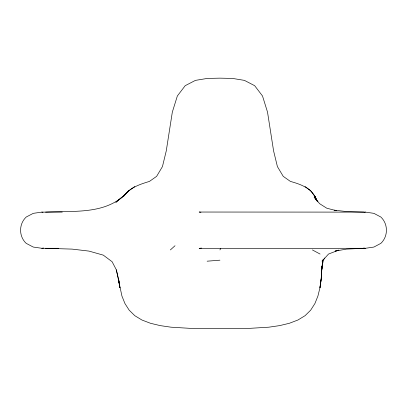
<?xml version="1.0" encoding="UTF-8"?>
<svg xmlns="http://www.w3.org/2000/svg" width="407" height="407" viewBox="0 0 407 407"><rect width="100%" height="100%" fill="white"/><g stroke="black" fill="none" stroke-linecap="round" stroke-linejoin="round"><path stroke-width="0.61" d="M321.845 269.454L321.932 266.427L321.215 278.831L319.983 287.749L321.184 278.831L322.013 266.427M321.968 266.427L321.769 269.454L322.782 261.615M321.184 278.831L319.953 287.744L317.923 296.037L314.901 303.561L310.678 310.159L305.062 315.679L297.914 320.019L289.367 323.28L279.629 325.615L268.885 327.182L245.207 328.622L194.648 328.622L170.965 327.182L160.226 325.615L150.483 323.28L141.941 320.019L134.793 315.679L129.177 310.159L124.954 303.561L121.927 296.037L116.341 269.851L112.108 261.721L103.302 255.138L88.985 251.099L72.105 249.109L45.584 248.285M322.359 264.031L321.52 269.459L323.351 260.17L324.679 258.013M322.548 262.825L322.736 261.615M219.928 249.934L220.767 248.316M323.097 259.651L322.059 261.187L328.525 254.044L338.894 250.051M134.793 186.533L128.958 190.639L123.504 196.398C129.65 187.703 139.718 184.34 149.44 181.42L156.624 176.348L162.444 166.605L166.27 150.855L172.324 112.134L177.35 95.981L185.2 85.674L195.441 80.377L207.285 78.429L219.928 78.149L232.565 78.429L244.409 80.377L254.655 85.674L262.505 95.981L267.526 112.134L273.58 150.855L277.406 166.605L283.226 176.348L290.415 181.42C301.073 184.376 313.202 188.665 316.58 200.503L314.901 196.647L317.012 201.089M128.958 190.639L123.209 196.164L115.858 202.325L123.402 196.088C102.447 214.642 71.586 210.673 45.584 212.118M170.365 249.934L175.02 245.736M337.271 250.463L335.068 251.099L346.576 249.109L363.843 248.285M364.265 212.291L365.471 212.118L373.896 213.349L380.876 217.048C388.263 223.998 388.263 236.406 380.876 243.355L373.896 247.054L365.471 248.285L199.14 248.392L201.526 248.061M62.261 212.118L41.779 212.118L33.257 213.349L26.196 217.048C18.727 223.962 18.727 236.442 26.196 243.355L33.257 247.054L41.779 248.285L58.516 248.285M41.779 248.285L43.605 248.021M207.138 261.192L219.928 260.175M365.471 212.118L199.14 212.037L200.931 212.281M363.843 212.118L346.372 211.543L334.361 210.165M41.779 212.118L42.994 212.291M363.665 248.021L365.471 248.285M336.386 210.684L326.77 208.211L319.592 203.668L314.102 196.993L316.239 199.939M334.915 210.307L336.019 210.592M312.408 249.934L320.07 254.044M305.062 186.533L310.678 190.695L314.901 196.596L316.091 199.384L314.901 196.596M317.852 201.841L314.753 196.779L315.857 198.962M116.341 269.851L118.457 278.881L119.867 287.749L118.569 278.836L119.867 287.749"/></g></svg>
